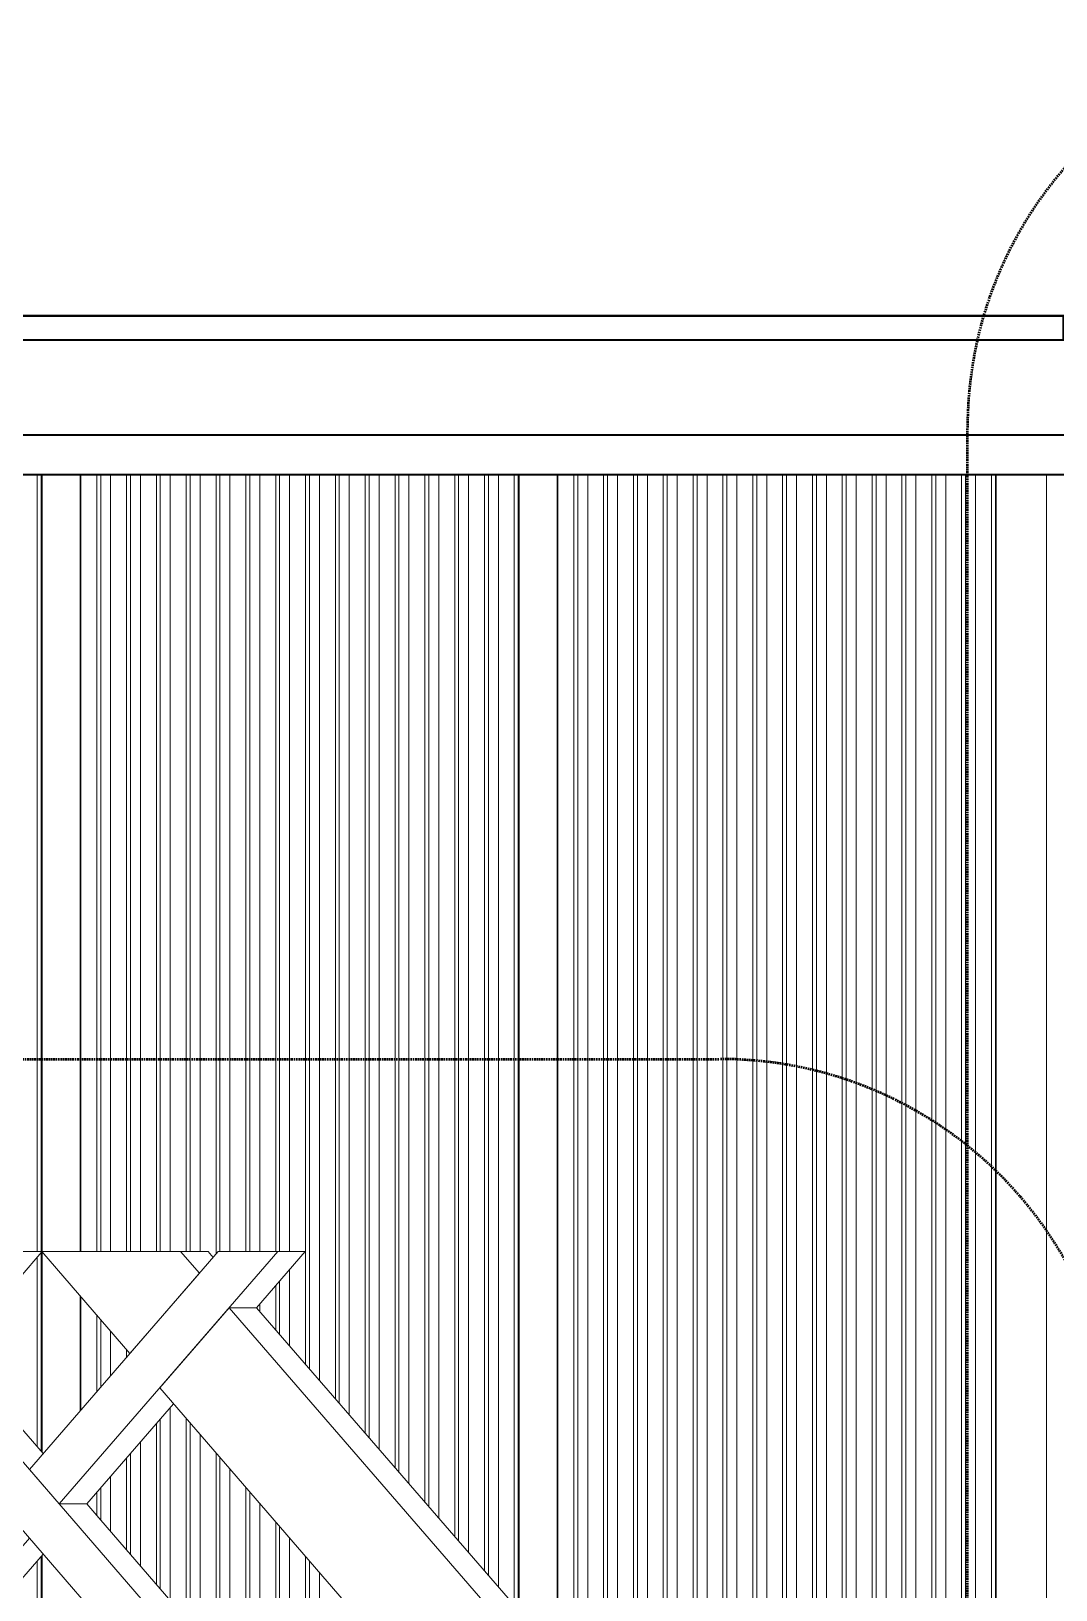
# Model space of a CAD drawing. Header units: millimetres. Extents: x 652554 to 1678317, y -308114 to 170803.
# Drawn here: x 748018 to 749309, y -88586 to -86622 of the extents above; entities that cross this region are included whole.
import ezdxf

# ---------------------------------------------------------------- set-up
doc = ezdxf.new("R2010")
doc.units = ezdxf.units.MM
doc.linetypes.add('DPA_Hidden 50', pattern=[3, 2, -1])
for name, color, linetype, lineweight in [('A-DETL-GENF', 7, 'Continuous', 35), ('A-GENM', 7, 'Continuous', 9), ('A-GLAZ-CURT', 7, 'Continuous', 9), ('A-GLAZ-CWMG', 7, 'Continuous', 35), ('S-BEAM', 7, 'Continuous', 35), ('S-COLS-E', 7, 'Continuous', 35)]:
    doc.layers.add(name, color=color, linetype=linetype, lineweight=lineweight)

# ---------------------------------------------------------------- blocks, each defined once
blk = doc.blocks.new('PPL-C-AECM-1-PP19-SE-M3-0001_rvt-1-2241-01 ENTRANCE 2 ENLARGED ELEVATION 1')
at = {"layer": 'S-BEAM', "color": 7}
for p, q in [((-632396.4, 113950), (-631393.8, 113950)), ((-629972.3, 113950), (-632290.6, 113950)), ((-632290.6, 113950), (-629972.3, 113950)), ((-631177.3, 113950), (-632179.9, 113950)), ((-631268.8, 113950), (-630266.2, 113950)), ((-630049.7, 113950), (-631052.3, 113950))]:
    blk.add_line(p, q, dxfattribs=at)
at = {"layer": 'S-COLS-E', "color": 7}
for p, q in [((-631268.8, 113950), (-631393.8, 113950)), ((-631177.3, 113950), (-631052.3, 113950)), ((-630141.2, 113950), (-630266.2, 113950))]:
    blk.add_line(p, q, dxfattribs=at)
blk = doc.blocks.new('DPA_CP_Entrance Louver Grill Vertical Z - Louver Grill Vertical Z-V47-2241-01 ENTRANCE 2 ENLARGED ELEVATION 1')
at = {"layer": 'A-GLAZ-CURT', "color": 7}
for p, q in [((-631997.5, 113750), (-631396.2, 113750)), ((-631421.2, 113750), (-631486.1, 113750)), ((-631486.1, 113750), (-631485.1, 113750)), ((-631486.1, 113750), (-631486.1, 112771)), ((-631485.1, 113750), (-631421.9, 113750)), ((-631485.1, 113750), (-631485.1, 112771)), ((-631421.9, 113750), (-631397.9, 113750)), ((-631396.2, 113750), (-631421.2, 113750)), ((-631397.9, 113750), (-631396.2, 113750)), ((-631331.2, 113750), (-631396.2, 113750)), ((-631486.1, 112769.5), (-631486.1, 112519.3)), ((-631485.1, 112770.6), (-631485.1, 112518.1)), ((-631486.1, 112386.8), (-631486.1, 112155.2)), ((-631485.1, 112388), (-631485.1, 112154))]:
    blk.add_line(p, q, dxfattribs=at)
blk = doc.blocks.new('DPA_CP_Entrance Louver Grill Vertical Z - Louver Grill Vertical Z-V48-2241-01 ENTRANCE 2 ENLARGED ELEVATION 1')
at = {"layer": 'A-GLAZ-CURT', "color": 7}
for p, q in [((-631373.9, 113750), (-631437.1, 113750)), ((-631437.1, 113750), (-631436.1, 113750)), ((-631437.1, 112771), (-631437.1, 113750)), ((-631436.1, 113750), (-631371.2, 113750)), ((-631436.1, 112771), (-631436.1, 113750)), ((-631396.2, 113750), (-631397.9, 113750)), ((-631397.9, 113750), (-631373.9, 113750)), ((-631371.2, 113750), (-631396.2, 113750)), ((-631396.2, 113750), (-631331.2, 113750)), ((-631396.2, 113750), (-630794.9, 113750)), ((-630819.9, 113750), (-630884.9, 113750)), ((-630884.9, 113750), (-630883.9, 113750)), ((-630884.9, 113750), (-630884.9, 112319.5)), ((-630883.9, 113750), (-630820.6, 113750)), ((-630883.9, 113750), (-630883.9, 112318.4)), ((-630820.6, 113750), (-630796.6, 113750)), ((-630794.9, 113750), (-630819.9, 113750)), ((-630796.6, 113750), (-630794.9, 113750)), ((-630730, 113750), (-630794.9, 113750)), ((-631437.1, 112570), (-631437.1, 112715.2)), ((-631436.1, 112571.2), (-631436.1, 112714))]:
    blk.add_line(p, q, dxfattribs=at)
blk = doc.blocks.new('DPA_CP_Entrance Louver Grill Vertical Z - Louver Grill Vertical Z-V49-2241-01 ENTRANCE 2 ENLARGED ELEVATION 1')
at = {"layer": 'A-GLAZ-CURT', "color": 7}
for p, q in [((-630772.6, 113750), (-630835.9, 113750)), ((-630835.9, 113750), (-630834.9, 113750)), ((-630835.9, 108575), (-630835.9, 113750)), ((-630834.9, 113750), (-630769.9, 113750)), ((-630834.9, 108575), (-630834.9, 113750)), ((-630794.9, 113750), (-630796.6, 113750)), ((-630796.6, 113750), (-630772.6, 113750)), ((-630769.9, 113750), (-630794.9, 113750)), ((-630794.9, 113750), (-630730, 113750)), ((-630794.9, 113750), (-630193.6, 113750)), ((-630218.6, 113750), (-630283.6, 113750)), ((-630283.6, 113750), (-630282.6, 113750)), ((-630283.6, 113750), (-630283.6, 108575)), ((-630282.6, 113750), (-630219.3, 113750)), ((-630282.6, 113750), (-630282.6, 108575)), ((-630219.3, 113750), (-630195.3, 113750)), ((-630219.3, 113750), (-630219.3, 108575)), ((-630193.6, 113750), (-630218.6, 113750))]:
    blk.add_line(p, q, dxfattribs=at)
blk = doc.blocks.new('GM_Louver Grill Vertical Z - Z Profile-V62-2241-01 ENTRANCE 2 ENLARGED ELEVATION 1')
at = {"layer": 'A-GENM', "color": 7}
for p, q in [((-631483.7, 113750), (-631523.8, 113750)), ((-631523.7, 113750), (-631483.7, 113750)), ((-631468.8, 113750), (-631483.7, 113750)), ((-631483.7, 113750), (-631470.5, 113750)), ((-631470.5, 113750), (-631468.8, 113750))]:
    blk.add_line(p, q, dxfattribs=at)
blk = doc.blocks.new('GM_Louver Grill Vertical Z - Z Profile-V75-2241-01 ENTRANCE 2 ENLARGED ELEVATION 1')
at = {"layer": 'A-GENM', "color": 7}
for p, q in [((-631489.4, 113750), (-631491.1, 113750)), ((-631491.1, 113750), (-631486.1, 113750)), ((-631491.1, 112771), (-631491.1, 113750)), ((-631486.2, 113750), (-631489.4, 113750)), ((-631446.1, 113750), (-631486.2, 113750)), ((-631486.1, 113750), (-631446.1, 113750)), ((-631486.1, 112771), (-631486.1, 113750)), ((-631431.2, 113750), (-631446.1, 113750)), ((-631446.1, 113750), (-631432.9, 113750)), ((-631432.9, 113750), (-631431.2, 113750)), ((-631491.1, 112525.1), (-631491.1, 112763.7)), ((-631486.1, 112519.3), (-631486.1, 112769.5)), ((-631486.1, 112155.2), (-631486.1, 112386.8)), ((-631491.1, 112161), (-631491.1, 112381.1))]:
    blk.add_line(p, q, dxfattribs=at)
blk = doc.blocks.new('GM_Louver Grill Vertical Z - Z Profile-V77-2241-01 ENTRANCE 2 ENLARGED ELEVATION 1')
at = {"layer": 'A-GENM', "color": 7}
for p, q in [((-630947.4, 112391.8), (-630947.4, 113750)), ((-630925.7, 113750), (-630927.4, 113750)), ((-630927.4, 113750), (-630922.4, 113750)), ((-630927.4, 112368.7), (-630927.4, 113750)), ((-630922.5, 113750), (-630925.7, 113750)), ((-630882.4, 113750), (-630922.5, 113750)), ((-630922.4, 113750), (-630882.4, 113750)), ((-630922.4, 112362.9), (-630922.4, 113750)), ((-630867.5, 113750), (-630882.4, 113750)), ((-630882.4, 113750), (-630869.2, 113750)), ((-630869.2, 113750), (-630867.5, 113750))]:
    blk.add_line(p, q, dxfattribs=at)
blk = doc.blocks.new('GM_Louver Grill Vertical Z - Z Profile-V78-2241-01 ENTRANCE 2 ENLARGED ELEVATION 1')
at = {"layer": 'A-GENM', "color": 7}
for p, q in [((-630985, 112435.2), (-630985, 113750)), ((-630963.3, 113750), (-630965, 113750)), ((-630965, 113750), (-630960, 113750)), ((-630965, 112412.1), (-630965, 113750)), ((-630960.1, 113750), (-630963.3, 113750)), ((-630920, 113750), (-630960.1, 113750)), ((-630960, 113750), (-630920, 113750)), ((-630960, 112406.3), (-630960, 113750)), ((-630905.1, 113750), (-630920, 113750)), ((-630920, 113750), (-630906.8, 113750)), ((-630906.8, 113750), (-630905.1, 113750))]:
    blk.add_line(p, q, dxfattribs=at)
blk = doc.blocks.new('GM_Louver Grill Vertical Z - Z Profile-V79-2241-01 ENTRANCE 2 ENLARGED ELEVATION 1')
at = {"layer": 'A-GENM', "color": 7}
for p, q in [((-631022.6, 112478.6), (-631022.6, 113750)), ((-631000.9, 113750), (-631002.6, 113750)), ((-631002.6, 113750), (-630997.6, 113750)), ((-631002.6, 112455.5), (-631002.6, 113750)), ((-630997.7, 113750), (-631000.9, 113750)), ((-630957.6, 113750), (-630997.7, 113750)), ((-630997.6, 113750), (-630957.5, 113750)), ((-630997.6, 112449.8), (-630997.6, 113750)), ((-630942.7, 113750), (-630957.6, 113750)), ((-630957.5, 113750), (-630944.4, 113750)), ((-630944.4, 113750), (-630942.7, 113750))]:
    blk.add_line(p, q, dxfattribs=at)
blk = doc.blocks.new('GM_Louver Grill Vertical Z - Z Profile-V80-2241-01 ENTRANCE 2 ENLARGED ELEVATION 1')
at = {"layer": 'A-GENM', "color": 7}
for p, q in [((-631060.2, 112522), (-631060.2, 113750)), ((-631038.5, 113750), (-631040.2, 113750)), ((-631040.2, 113750), (-631035.2, 113750)), ((-631040.2, 112498.9), (-631040.2, 113750)), ((-631035.3, 113750), (-631038.5, 113750)), ((-630995.2, 113750), (-631035.3, 113750)), ((-631035.2, 113750), (-630995.1, 113750)), ((-631035.2, 112493.2), (-631035.2, 113750)), ((-630980.3, 113750), (-630995.2, 113750)), ((-630995.1, 113750), (-630982, 113750)), ((-630982, 113750), (-630980.3, 113750))]:
    blk.add_line(p, q, dxfattribs=at)
blk = doc.blocks.new('GM_Louver Grill Vertical Z - Z Profile-V81-2241-01 ENTRANCE 2 ENLARGED ELEVATION 1')
at = {"layer": 'A-GENM', "color": 7}
for p, q in [((-631097.8, 112565.4), (-631097.8, 113750)), ((-631076.1, 113750), (-631077.8, 113750)), ((-631077.8, 113750), (-631072.8, 113750)), ((-631077.8, 112542.3), (-631077.8, 113750)), ((-631072.9, 113750), (-631076.1, 113750)), ((-631032.8, 113750), (-631072.9, 113750)), ((-631072.8, 113750), (-631032.7, 113750)), ((-631072.8, 112536.6), (-631072.8, 113750)), ((-631017.9, 113750), (-631032.8, 113750)), ((-631032.7, 113750), (-631019.6, 113750)), ((-631019.6, 113750), (-631017.9, 113750))]:
    blk.add_line(p, q, dxfattribs=at)
blk = doc.blocks.new('GM_Louver Grill Vertical Z - Z Profile-V82-2241-01 ENTRANCE 2 ENLARGED ELEVATION 1')
at = {"layer": 'A-GENM', "color": 7}
for p, q in [((-631135.4, 112608.8), (-631135.4, 113750)), ((-631113.7, 113750), (-631115.4, 113750)), ((-631115.4, 113750), (-631110.4, 113750)), ((-631115.4, 112585.8), (-631115.4, 113750)), ((-631110.5, 113750), (-631113.7, 113750)), ((-631070.4, 113750), (-631110.5, 113750)), ((-631110.4, 113750), (-631070.3, 113750)), ((-631110.4, 112580), (-631110.4, 113750)), ((-631055.5, 113750), (-631070.4, 113750)), ((-631070.3, 113750), (-631057.2, 113750)), ((-631057.2, 113750), (-631055.5, 113750)), ((-631135.4, 112175.2), (-631135.4, 112366.8))]:
    blk.add_line(p, q, dxfattribs=at)
blk = doc.blocks.new('GM_Louver Grill Vertical Z - Z Profile-V83-2241-01 ENTRANCE 2 ENLARGED ELEVATION 1')
at = {"layer": 'A-GENM', "color": 7}
for p, q in [((-631173, 112771), (-631173, 113750)), ((-631151.3, 113750), (-631153, 113750)), ((-631153, 113750), (-631148, 113750)), ((-631153, 112629.2), (-631153, 113750)), ((-631148.1, 113750), (-631151.3, 113750)), ((-631108, 113750), (-631148.1, 113750)), ((-631148, 113750), (-631107.9, 113750)), ((-631148, 112623.4), (-631148, 113750)), ((-631093.1, 113750), (-631108, 113750)), ((-631107.9, 113750), (-631094.8, 113750)), ((-631094.8, 113750), (-631093.1, 113750)), ((-631173, 112652.3), (-631173, 112748.4)), ((-631173, 112131.8), (-631173, 112410.2)), ((-631153, 112154.9), (-631153, 112387.1)), ((-631148, 112160.7), (-631148, 112381.3))]:
    blk.add_line(p, q, dxfattribs=at)
blk = doc.blocks.new('GM_Louver Grill Vertical Z - Z Profile-V84-2241-01 ENTRANCE 2 ENLARGED ELEVATION 1')
at = {"layer": 'A-GENM', "color": 7}
for p, q in [((-631210.6, 112771), (-631210.6, 113750)), ((-631188.9, 113750), (-631190.6, 113750)), ((-631190.6, 113750), (-631185.6, 113750)), ((-631190.6, 112771), (-631190.6, 113750)), ((-631185.7, 113750), (-631188.9, 113750)), ((-631145.6, 113750), (-631185.7, 113750)), ((-631185.6, 113750), (-631145.5, 113750)), ((-631185.6, 112771), (-631185.6, 113750)), ((-631130.6, 113750), (-631145.6, 113750)), ((-631145.5, 113750), (-631132.4, 113750)), ((-631132.4, 113750), (-631130.6, 113750)), ((-631190.6, 112672.6), (-631190.6, 112728.1)), ((-631185.6, 112666.8), (-631185.6, 112733.9)), ((-631210.6, 112695.7), (-631210.6, 112705)), ((-631210.6, 112088.4), (-631210.6, 112453.6)), ((-631190.6, 112111.5), (-631190.6, 112430.5)), ((-631185.6, 112117.3), (-631185.6, 112424.7))]:
    blk.add_line(p, q, dxfattribs=at)
blk = doc.blocks.new('GM_Louver Grill Vertical Z - Z Profile-V85-2241-01 ENTRANCE 2 ENLARGED ELEVATION 1')
at = {"layer": 'A-GENM', "color": 7}
for p, q in [((-631248.2, 112771), (-631248.2, 113750)), ((-631226.5, 113750), (-631228.2, 113750)), ((-631228.2, 113750), (-631223.2, 113750)), ((-631228.2, 112771), (-631228.2, 113750)), ((-631223.3, 113750), (-631226.5, 113750)), ((-631183.2, 113750), (-631223.3, 113750)), ((-631223.2, 113750), (-631183.1, 113750)), ((-631223.2, 112771), (-631223.2, 113750)), ((-631168.2, 113750), (-631183.2, 113750)), ((-631183.1, 113750), (-631170, 113750)), ((-631170, 113750), (-631168.2, 113750)), ((-631248.2, 112045), (-631248.2, 112497)), ((-631228.2, 112068.1), (-631228.2, 112473.9)), ((-631223.2, 112073.9), (-631223.2, 112468.1))]:
    blk.add_line(p, q, dxfattribs=at)
blk = doc.blocks.new('GM_Louver Grill Vertical Z - Z Profile-V86-2241-01 ENTRANCE 2 ENLARGED ELEVATION 1')
at = {"layer": 'A-GENM', "color": 7}
for p, q in [((-631285.8, 112771), (-631285.8, 113750)), ((-631264, 113750), (-631265.8, 113750)), ((-631265.8, 113750), (-631260.8, 113750)), ((-631265.8, 112767.9), (-631265.8, 113750)), ((-631260.9, 113750), (-631264, 113750)), ((-631220.8, 113750), (-631260.9, 113750)), ((-631260.8, 113750), (-631220.7, 113750)), ((-631260.8, 112771), (-631260.8, 113750)), ((-631205.8, 113750), (-631220.8, 113750)), ((-631220.7, 113750), (-631207.6, 113750)), ((-631207.6, 113750), (-631205.8, 113750)), ((-631285.8, 112287.9), (-631285.8, 112540.4)), ((-631265.8, 112024.7), (-631265.8, 112517.3)), ((-631260.8, 112030.5), (-631260.8, 112511.5))]:
    blk.add_line(p, q, dxfattribs=at)
blk = doc.blocks.new('GM_Louver Grill Vertical Z - Z Profile-V87-2241-01 ENTRANCE 2 ENLARGED ELEVATION 1')
at = {"layer": 'A-GENM', "color": 7}
for p, q in [((-631323.4, 112771), (-631323.4, 113750)), ((-631301.6, 113750), (-631303.4, 113750)), ((-631303.4, 113750), (-631298.4, 113750)), ((-631303.4, 112771), (-631303.4, 113750)), ((-631298.5, 113750), (-631301.6, 113750)), ((-631258.4, 113750), (-631298.5, 113750)), ((-631298.4, 113750), (-631258.3, 113750)), ((-631298.4, 112771), (-631298.4, 113750)), ((-631243.4, 113750), (-631258.4, 113750)), ((-631258.3, 113750), (-631245.2, 113750)), ((-631245.2, 113750), (-631243.4, 113750)), ((-631323.4, 112331.3), (-631323.4, 112574.8)), ((-631303.4, 112308.2), (-631303.4, 112560.7)), ((-631298.4, 112302.5), (-631298.4, 112554.9))]:
    blk.add_line(p, q, dxfattribs=at)
blk = doc.blocks.new('GM_Louver Grill Vertical Z - Z Profile-V88-2241-01 ENTRANCE 2 ENLARGED ELEVATION 1')
at = {"layer": 'A-GENM', "color": 7}
for p, q in [((-631361, 112771), (-631361, 113750)), ((-631339.2, 113750), (-631341, 113750)), ((-631341, 113750), (-631336, 113750)), ((-631341, 112771), (-631341, 113750)), ((-631336, 113750), (-631339.2, 113750)), ((-631296, 113750), (-631336, 113750)), ((-631336, 113750), (-631295.9, 113750)), ((-631336, 112771), (-631336, 113750)), ((-631281, 113750), (-631296, 113750)), ((-631295.9, 113750), (-631282.7, 113750)), ((-631282.7, 113750), (-631281, 113750)), ((-631336, 112345.9), (-631336, 112560.3)), ((-631341, 112351.6), (-631341, 112554.5)), ((-631361, 112374.7), (-631361, 112531.4))]:
    blk.add_line(p, q, dxfattribs=at)
blk = doc.blocks.new('GM_Louver Grill Vertical Z - Z Profile-V89-2241-01 ENTRANCE 2 ENLARGED ELEVATION 1')
at = {"layer": 'A-GENM', "color": 7}
for p, q in [((-631398.6, 112771), (-631398.6, 113750)), ((-631376.8, 113750), (-631378.6, 113750)), ((-631378.6, 113750), (-631373.6, 113750)), ((-631378.6, 112771), (-631378.6, 113750)), ((-631373.6, 113750), (-631376.8, 113750)), ((-631333.6, 113750), (-631373.6, 113750)), ((-631373.6, 113750), (-631333.5, 113750)), ((-631373.6, 112771), (-631373.6, 113750)), ((-631318.6, 113750), (-631333.6, 113750)), ((-631333.5, 113750), (-631320.3, 113750)), ((-631320.3, 113750), (-631318.6, 113750)), ((-631398.6, 112614.6), (-631398.6, 112670.6)), ((-631378.6, 112637.7), (-631378.6, 112647.5)), ((-631378.6, 112395), (-631378.6, 112511.1)), ((-631373.6, 112389.3), (-631373.6, 112516.8)), ((-631398.6, 112418.1), (-631398.6, 112488))]:
    blk.add_line(p, q, dxfattribs=at)
blk = doc.blocks.new('GM_Louver Grill Vertical Z - Z Profile-V90-2241-01 ENTRANCE 2 ENLARGED ELEVATION 1')
at = {"layer": 'A-GENM', "color": 7}
for p, q in [((-630909.9, 112348.4), (-630909.9, 113750)), ((-630888.1, 113750), (-630889.9, 113750)), ((-630889.9, 113750), (-630884.9, 113750)), ((-630889.9, 112325.3), (-630889.9, 113750)), ((-630884.9, 113750), (-630888.1, 113750)), ((-630844.9, 113750), (-630884.9, 113750)), ((-630884.9, 113750), (-630844.8, 113750)), ((-630884.9, 112319.5), (-630884.9, 113750)), ((-630829.9, 113750), (-630844.9, 113750)), ((-630844.8, 113750), (-630831.6, 113750)), ((-630831.6, 113750), (-630829.9, 113750))]:
    blk.add_line(p, q, dxfattribs=at)
blk = doc.blocks.new('GM_Louver Grill Vertical Z - Z Profile-V91-2241-01 ENTRANCE 2 ENLARGED ELEVATION 1')
at = {"layer": 'A-GENM', "color": 7}
for p, q in [((-631436.1, 112771), (-631436.1, 113750)), ((-631414.4, 113750), (-631416.1, 113750)), ((-631416.1, 113750), (-631411.1, 113750)), ((-631416.1, 112771), (-631416.1, 113750)), ((-631411.2, 113750), (-631414.4, 113750)), ((-631371.1, 113750), (-631411.2, 113750)), ((-631411.1, 113750), (-631371.1, 113750)), ((-631411.1, 112771), (-631411.1, 113750)), ((-631356.2, 113750), (-631371.1, 113750)), ((-631371.1, 113750), (-631357.9, 113750)), ((-631357.9, 113750), (-631356.2, 113750)), ((-631436.1, 112571.2), (-631436.1, 112714)), ((-631416.1, 112594.3), (-631416.1, 112690.9)), ((-631411.1, 112600), (-631411.1, 112685.2)), ((-631416.1, 112438.4), (-631416.1, 112467.7)), ((-631411.1, 112432.5), (-631411.1, 112473.4))]:
    blk.add_line(p, q, dxfattribs=at)
blk = doc.blocks.new('GM_Louver Grill Vertical Z - Z Profile-V92-2241-01 ENTRANCE 2 ENLARGED ELEVATION 1')
at = {"layer": 'A-GENM', "color": 7}
for p, q in [((-630383.8, 108575), (-630383.8, 113750)), ((-630362, 113750), (-630363.8, 113750)), ((-630363.8, 113750), (-630358.8, 113750)), ((-630363.8, 108575), (-630363.8, 113750)), ((-630358.8, 113750), (-630362, 113750)), ((-630318.7, 113750), (-630358.8, 113750)), ((-630358.8, 113750), (-630318.7, 113750)), ((-630358.8, 108575), (-630358.8, 113750)), ((-630303.8, 113750), (-630318.7, 113750)), ((-630318.7, 113750), (-630305.5, 113750)), ((-630305.5, 113750), (-630303.8, 113750))]:
    blk.add_line(p, q, dxfattribs=at)
blk = doc.blocks.new('GM_Louver Grill Vertical Z - Z Profile-V93-2241-01 ENTRANCE 2 ENLARGED ELEVATION 1')
at = {"layer": 'A-GENM', "color": 7}
for p, q in [((-630421.3, 108575), (-630421.3, 113750)), ((-630399.6, 113750), (-630401.3, 113750)), ((-630401.3, 113750), (-630396.3, 113750)), ((-630401.3, 108575), (-630401.3, 113750)), ((-630396.4, 113750), (-630399.6, 113750)), ((-630356.3, 113750), (-630396.4, 113750)), ((-630396.3, 113750), (-630356.3, 113750)), ((-630396.3, 108575), (-630396.3, 113750)), ((-630341.4, 113750), (-630356.3, 113750)), ((-630356.3, 113750), (-630343.1, 113750)), ((-630343.1, 113750), (-630341.4, 113750))]:
    blk.add_line(p, q, dxfattribs=at)
blk = doc.blocks.new('Rectangular Mullion - Entrance Louver Top-12064531-2241-01 ENTRANCE 2 ENLARGED ELEVATION 1')
at = {"layer": 'A-GLAZ-CWMG', "color": 7}
for p, q in [((-631058.3, 113950), (-629626.1, 113950)), ((-629626.1, 113950), (-631058.3, 113950))]:
    blk.add_line(p, q, dxfattribs=at)
blk = doc.blocks.new('Rectangular Mullion - Entrance Louver Top-15304690-2241-01 ENTRANCE 2 ENLARGED ELEVATION 1')
at = {"layer": 'A-GLAZ-CWMG', "color": 7}
for p, q in [((-632490.5, 113950), (-631058.3, 113950)), ((-631058.3, 113950), (-632490.5, 113950))]:
    blk.add_line(p, q, dxfattribs=at)
blk = doc.blocks.new('Rectangular Mullion - Entrance Louver Top-12049626-2241-01 ENTRANCE 2 ENLARGED ELEVATION 1')
at = {"layer": 'A-GLAZ-CWMG', "color": 7}
for p, q in [((-630855.5, 113950), (-631456.8, 113950)), ((-631223, 113950), (-630621.7, 113950)), ((-631456.8, 113920), (-630855.5, 113920)), ((-631370.2, 113920), (-630768.9, 113920)), ((-631370.2, 113800), (-630768.9, 113800)), ((-631352.9, 113800), (-630751.6, 113800)), ((-631352.9, 113750), (-630751.6, 113750))]:
    blk.add_line(p, q, dxfattribs=at)
blk = doc.blocks.new('Rectangular Mullion - Entrance Louver Top-12057896-2241-01 ENTRANCE 2 ENLARGED ELEVATION 1')
at = {"layer": 'A-GLAZ-CWMG', "color": 7}
for p, q in [((-630197.9, 113950), (-630855.5, 113950)), ((-630621.7, 113950), (-630042.1, 113950)), ((-630197.9, 113920), (-630197.9, 113950)), ((-630855.5, 113920), (-630197.9, 113920)), ((-630768.9, 113920), (-630140.2, 113920)), ((-630140.2, 113800), (-630140.2, 113920)), ((-630768.9, 113800), (-630140.2, 113800)), ((-630751.6, 113800), (-630128.7, 113800)), ((-630128.7, 113750), (-630128.7, 113800)), ((-630751.6, 113750), (-630128.7, 113750))]:
    blk.add_line(p, q, dxfattribs=at)
blk = doc.blocks.new('MRTA LOGO_1500H - MRTA LOGO_1500H-12933488-2241-01 ENTRANCE 2 ENLARGED ELEVATION 1')
at = {"layer": 'A-GENM', "color": 7}
for p, q in [((-631694.5, 112771), (-632127.5, 112271)), ((-631952.5, 112271), (-631519.5, 112771)), ((-631813.8, 112771), (-631754.1, 112702.1)), ((-631738.8, 112771), (-631813.8, 112771)), ((-631813.8, 112771), (-631779.2, 112771)), ((-631779.2, 112771), (-631704.2, 112771)), ((-631716.6, 112745.4), (-631738.8, 112771)), ((-631704.2, 112771), (-631738.8, 112771)), ((-631704.2, 112771), (-631699.3, 112765.4)), ((-631519.5, 112771), (-631694.5, 112771)), ((-631659.8, 112771), (-631694.5, 112771)), ((-631659.8, 112771), (-631485.1, 112771)), ((-631485.2, 112770.6), (-631594.5, 112644.4)), ((-631484.8, 112771), (-631519.5, 112771)), ((-631263.1, 112771), (-631500.9, 112496.4)), ((-631485.5, 112771), (-631374.3, 112642.6)), ((-631310.5, 112771), (-631485.5, 112771)), ((-631485.5, 112771), (-631450.8, 112771)), ((-631463.4, 112453.1), (-631188.1, 112771)), ((-631450.8, 112771), (-631373.6, 112771)), ((-631373, 112771), (-631275.8, 112771)), ((-631286.8, 112743.6), (-631310.5, 112771)), ((-631275.8, 112771), (-631310.5, 112771)), ((-631275.8, 112771), (-631269.5, 112763.6)), ((-631188.1, 112771), (-631263.1, 112771)), ((-631228.4, 112771), (-631263.1, 112771)), ((-631228.4, 112771), (-631153.4, 112771)), ((-631153.4, 112771), (-631214.6, 112700.3)), ((-631188.1, 112771), (-631153.4, 112771)), ((-631754.1, 112702.1), (-631716.6, 112745.4)), ((-631374.3, 112642.6), (-631286.8, 112743.6)), ((-631249.3, 112700.3), (-631336.8, 112599.3)), ((-630877.5, 112271), (-631249.3, 112700.3)), ((-631214.6, 112700.3), (-631249.3, 112700.3)), ((-631214.6, 112700.3), (-630842.8, 112271)), ((-631629.1, 112644.4), (-631666.6, 112601.1)), ((-631305.8, 112271), (-631629.1, 112644.4)), ((-631594.5, 112644.4), (-631629.1, 112644.4)), ((-631594.5, 112644.4), (-631483.6, 112516.4)), ((-631666.6, 112601.1), (-631380.8, 112271)), ((-631336.8, 112599.3), (-631052.5, 112271)), ((-631649.3, 112581.1), (-631917.8, 112271)), ((-631319.5, 112579.3), (-631428.8, 112453.1)), ((-631500.9, 112496.4), (-631463.4, 112453.1)), ((-631538.4, 112453.1), (-631696.1, 112271)), ((-631500.9, 112409.8), (-631538.4, 112453.1)), ((-631428.8, 112453.1), (-631463.4, 112453.1)), ((-631428.8, 112453.1), (-631411.1, 112432.7)), ((-631411, 112432.5), (-631271.1, 112271)), ((-631621.1, 112271), (-631500.9, 112409.8)), ((-631483.6, 112389.8), (-631586.5, 112271)), ((-632127.5, 112271), (-631694.5, 111771)), ((-631519.5, 111771), (-631952.5, 112271)), ((-631917.8, 112271), (-631952.5, 112271)), ((-631917.8, 112271), (-631649.3, 111960.9)), ((-631696.1, 112271), (-631538.4, 112089)), ((-631380.8, 112271), (-631666.6, 111940.9)), ((-631629.1, 111897.6), (-631305.8, 112271)), ((-631500.9, 112132.3), (-631621.1, 112271)), ((-631586.5, 112271), (-631621.1, 112271)), ((-631586.5, 112271), (-631483.6, 112152.3)), ((-631271.1, 112271), (-631428.8, 112089)), ((-631052.5, 112271), (-631336.8, 111942.7)), ((-631271.1, 112271), (-631305.8, 112271)), ((-631249.3, 111841.7), (-630877.5, 112271)), ((-630842.8, 112271), (-631214.6, 111841.7)), ((-630877.5, 112271), (-630842.8, 112271)), ((-631538.4, 112089), (-631500.9, 112132.3)), ((-631463.4, 112089), (-631500.9, 112045.7)), ((-631188.1, 111771), (-631463.4, 112089)), ((-631428.8, 112089), (-631463.4, 112089)), ((-631428.8, 112089), (-631319.5, 111962.7)), ((-631500.9, 112045.7), (-631263.1, 111771)), ((-631483.6, 112025.7), (-631594.5, 111897.6)), ((-631666.6, 111940.9), (-631629.1, 111897.6)), ((-631336.8, 111942.7), (-631249.3, 111841.7)), ((-631594.5, 111897.6), (-631629.1, 111897.6)), ((-631594.5, 111897.6), (-631485.2, 111771.4)), ((-631374.3, 111899.4), (-631485.5, 111771)), ((-631286.8, 111798.4), (-631374.3, 111899.4)), ((-631754.1, 111839.9), (-631813.8, 111771)), ((-631716.6, 111796.6), (-631754.1, 111839.9)), ((-631214.6, 111841.7), (-631249.3, 111841.7)), ((-631214.6, 111841.7), (-631153.4, 111771)), ((-631738.8, 111771), (-631716.6, 111796.6)), ((-631310.5, 111771), (-631286.8, 111798.4)), ((-631699.3, 111776.6), (-631704.2, 111771)), ((-631269.5, 111778.4), (-631275.8, 111771)), ((-631813.8, 111771), (-631738.8, 111771)), ((-631779.2, 111771), (-631813.8, 111771)), ((-631704.2, 111771), (-631779.2, 111771)), ((-631738.8, 111771), (-631704.2, 111771)), ((-631694.5, 111771), (-631519.5, 111771)), ((-631659.8, 111771), (-631694.5, 111771)), ((-631485.1, 111771), (-631659.8, 111771)), ((-631484.8, 111771), (-631519.5, 111771)), ((-631485.5, 111771), (-631310.5, 111771)), ((-631450.8, 111771), (-631485.5, 111771)), ((-631373.6, 111771), (-631450.8, 111771)), ((-631275.8, 111771), (-631373, 111771)), ((-631275.8, 111771), (-631310.5, 111771)), ((-631263.1, 111771), (-631188.1, 111771)), ((-631228.4, 111771), (-631263.1, 111771)), ((-631153.4, 111771), (-631228.4, 111771)), ((-631188.1, 111771), (-631153.4, 111771)), ((-631627.5, 111271), (-631492.2, 111687.7)), ((-631492.2, 111687.7), (-631531.4, 111687.7)), ((-631496.8, 111687.7), (-631457.5, 111687.7)), ((-631457.5, 111687.7), (-631492.2, 111687.7)), ((-631457.5, 111687.7), (-631490.7, 111585.7)), ((-631562.9, 111653.5), (-631638, 111422.2)), ((-631769.2, 111604.3), (-631957.5, 111604.3)), ((-631922.9, 111604.3), (-631734.6, 111604.3)), ((-631797.7, 111516.8), (-631769.2, 111604.3)), ((-631734.6, 111604.3), (-631769.2, 111604.3)), ((-631734.6, 111604.3), (-631740.7, 111585.7)), ((-631661.9, 111604.3), (-631716.1, 111604.3)), ((-631715.2, 111440.3), (-631661.9, 111604.3)), ((-631681.5, 111604.3), (-631627.3, 111604.3)), ((-631627.3, 111604.3), (-631663.6, 111492.6)), ((-631661.9, 111604.3), (-631627.3, 111604.3)), ((-631476.4, 111405.7), (-631411.9, 111604.3)), ((-631411.9, 111604.3), (-631466.1, 111604.3)), ((-631377.3, 111604.3), (-631441.8, 111405.7)), ((-631431.5, 111604.3), (-631377.3, 111604.3)), ((-631377.3, 111604.3), (-631411.9, 111604.3)), ((-631377.5, 111271.1), (-631269.3, 111604.3)), ((-631234.6, 111604.3), (-631342.8, 111271.1)), ((-631269.3, 111604.3), (-631308.5, 111604.3)), ((-631273.9, 111604.3), (-631234.6, 111604.3)), ((-631234.6, 111604.3), (-631269.3, 111604.3)), ((-630953.7, 111604.3), (-631204.2, 111604.3)), ((-631169.6, 111604.3), (-630919.1, 111604.3)), ((-630961.9, 111579.3), (-630953.7, 111604.3)), ((-630953.7, 111604.3), (-630919.1, 111604.3)), ((-630919.1, 111604.3), (-630927.2, 111579.3)), ((-631195.9, 111531.8), (-631180.5, 111579.3)), ((-631180.5, 111579.3), (-630961.9, 111579.3)), ((-631145.9, 111579.3), (-631180.5, 111579.3)), ((-631145.9, 111579.3), (-631161.3, 111531.8)), ((-630927.2, 111579.3), (-631145.9, 111579.3)), ((-630927.2, 111579.3), (-630961.9, 111579.3)), ((-631989, 111570.2), (-632046.2, 111393.9)), ((-631747.5, 111570.2), (-631764.9, 111516.8)), ((-631497.5, 111570.2), (-631514.9, 111516.8)), ((-631340, 111570.2), (-631406.8, 111364.5)), ((-631235.7, 111570.2), (-631253, 111516.8)), ((-630977.3, 111531.8), (-631195.9, 111531.8)), ((-631161.3, 111531.8), (-631195.9, 111531.8)), ((-631161.3, 111531.8), (-630942.6, 111531.8)), ((-630982.2, 111516.8), (-630977.3, 111531.8)), ((-630942.6, 111531.8), (-630977.3, 111531.8)), ((-630942.6, 111531.8), (-630947.5, 111516.8)), ((-631953.2, 111496.9), (-631948.2, 111512.3)), ((-631944, 111516.8), (-631797.7, 111516.8)), ((-631913.5, 111512.3), (-631918.5, 111496.9)), ((-631763, 111516.8), (-631909.3, 111516.8)), ((-631750, 111516.8), (-631829.8, 111271)), ((-631763, 111516.8), (-631797.7, 111516.8)), ((-631764.9, 111516.8), (-631750, 111516.8)), ((-631750, 111516.8), (-631764.9, 111516.8)), ((-631647.2, 111516.8), (-631708, 111426.8)), ((-631647.2, 111427.7), (-631647.2, 111516.8)), ((-631612.5, 111516.8), (-631647.2, 111516.8)), ((-631612.5, 111516.8), (-631612.5, 111500.6)), ((-631513, 111516.8), (-631548.4, 111407.9)), ((-631500, 111516.8), (-631531.9, 111418.6)), ((-631514.9, 111516.8), (-631500, 111516.8)), ((-631500, 111516.8), (-631514.9, 111516.8)), ((-631253, 111516.8), (-630982.2, 111516.8)), ((-631218.3, 111516.8), (-631253, 111516.8)), ((-630947.5, 111516.8), (-631218.3, 111516.8)), ((-630947.5, 111516.8), (-630982.2, 111516.8)), ((-631818.4, 111481.4), (-631949, 111481.4)), ((-631914.3, 111481.4), (-631783.7, 111481.4)), ((-631783.7, 111481.4), (-631818.4, 111481.4)), ((-630993.7, 111481.4), (-631244.1, 111481.4)), ((-631209.5, 111481.4), (-630959, 111481.4)), ((-631001.8, 111456.4), (-630993.7, 111481.4)), ((-630993.7, 111481.4), (-630959, 111481.4)), ((-630959, 111481.4), (-630967.1, 111456.4)), ((-631877.5, 111271), (-631814.2, 111466)), ((-631779.5, 111466), (-631842.8, 111271)), ((-631275.6, 111447.3), (-631292.9, 111393.9)), ((-631235.9, 111408.9), (-631220.4, 111456.4)), ((-631220.4, 111456.4), (-631001.8, 111456.4)), ((-631185.8, 111456.4), (-631220.4, 111456.4)), ((-631185.8, 111456.4), (-631201.2, 111408.9)), ((-630967.1, 111456.4), (-631185.8, 111456.4)), ((-630967.1, 111456.4), (-631001.8, 111456.4)), ((-631515.4, 111418.6), (-631533.2, 111418.6)), ((-631017.2, 111408.9), (-631235.9, 111408.9)), ((-631201.2, 111408.9), (-631235.9, 111408.9)), ((-631201.2, 111408.9), (-630982.6, 111408.9)), ((-631022.1, 111393.9), (-631017.2, 111408.9)), ((-630982.6, 111408.9), (-631017.2, 111408.9)), ((-630982.6, 111408.9), (-630987.4, 111393.9)), ((-632046.2, 111393.9), (-631906.4, 111393.9)), ((-632011.6, 111393.9), (-632046.2, 111393.9)), ((-631906.4, 111393.9), (-632011.6, 111393.9)), ((-631770.2, 111271), (-631695.1, 111382.1)), ((-631554.1, 111395.9), (-631571.7, 111341.7)), ((-631412.2, 111360.2), (-631473.4, 111390.6)), ((-631438.8, 111390.6), (-631403.9, 111373.3)), ((-631292.9, 111393.9), (-631022.1, 111393.9)), ((-631258.2, 111393.9), (-631292.9, 111393.9)), ((-630987.4, 111393.9), (-631258.2, 111393.9)), ((-630987.4, 111393.9), (-631022.1, 111393.9)), ((-631902.2, 111378.5), (-631908.7, 111358.5)), ((-631687.1, 111374.1), (-631687.1, 111271)), ((-631908.7, 111358.5), (-631977.7, 111358.5)), ((-631943.1, 111358.5), (-631908.7, 111358.5)), ((-631687.1, 111342.7), (-631735.5, 111271)), ((-631569.9, 111341.7), (-631592.8, 111271)), ((-631556.8, 111341.7), (-631579.8, 111271)), ((-631571.7, 111341.7), (-631556.8, 111341.7)), ((-631556.8, 111341.7), (-631571.7, 111341.7)), ((-631033.6, 111358.5), (-631284, 111358.5)), ((-631249.4, 111358.5), (-630998.9, 111358.5)), ((-631041.7, 111333.5), (-631033.6, 111358.5)), ((-630998.9, 111358.5), (-631033.6, 111358.5)), ((-630998.9, 111358.5), (-631007, 111333.5)), ((-632009.2, 111324.4), (-632026.5, 111271)), ((-631315.5, 111324.4), (-631332.8, 111271)), ((-631275.8, 111286), (-631260.3, 111333.5)), ((-631260.3, 111333.5), (-631041.7, 111333.5)), ((-631225.7, 111333.5), (-631260.3, 111333.5)), ((-631225.7, 111333.5), (-631241.1, 111286)), ((-631007, 111333.5), (-631225.7, 111333.5)), ((-631007, 111333.5), (-631041.7, 111333.5)), ((-631505.6, 111303.5), (-631440.3, 111271.1)), ((-631520.2, 111271), (-631511, 111299.2)), ((-631479.2, 111290.4), (-631485.5, 111271)), ((-631057.1, 111286), (-631275.8, 111286)), ((-631241.1, 111286), (-631275.8, 111286)), ((-631241.1, 111286), (-631022.5, 111286)), ((-631062, 111271), (-631057.1, 111286)), ((-631057.1, 111286), (-631022.5, 111286)), ((-631022.5, 111286), (-631027.3, 111271)), ((-632026.5, 111271), (-631877.5, 111271)), ((-631991.9, 111271), (-632026.5, 111271)), ((-631842.8, 111271), (-631991.9, 111271)), ((-631842.8, 111271), (-631877.5, 111271)), ((-631829.8, 111271), (-631770.2, 111271)), ((-631795.1, 111271), (-631829.8, 111271)), ((-631735.5, 111271), (-631795.1, 111271)), ((-631735.5, 111271), (-631770.2, 111271)), ((-631687.1, 111271), (-631627.5, 111271)), ((-631652.5, 111271), (-631687.1, 111271)), ((-631592.8, 111271), (-631652.5, 111271)), ((-631592.8, 111271), (-631627.5, 111271)), ((-631579.8, 111271), (-631520.2, 111271)), ((-631545.1, 111271), (-631579.8, 111271)), ((-631485.5, 111271), (-631545.1, 111271)), ((-631485.5, 111271), (-631520.2, 111271)), ((-631440.3, 111271.1), (-631377.5, 111271.1)), ((-631405.7, 111271.1), (-631440.3, 111271.1)), ((-631373.6, 111271.1), (-631405.7, 111271.1)), ((-631342.8, 111271.1), (-631377.5, 111271.1)), ((-631342.8, 111271.1), (-631373, 111271.1)), ((-631332.8, 111271), (-631062, 111271)), ((-631298.2, 111271), (-631332.8, 111271)), ((-631027.3, 111271), (-631298.2, 111271)), ((-631027.3, 111271), (-631062, 111271))]:
    blk.add_line(p, q, dxfattribs=at)
for centre, major_axis, start_param, end_param in [((-631531.4, 111612.7), (0, 75), 0, 0.994838), ((-631957.5, 111529.3), (0, 75), 0, 0.994838), ((-631716.1, 111529.3), (0, 75), 0, 0.994838), ((-631466.1, 111529.3), (0, 75), 0, 0.994838), ((-631308.5, 111529.3), (0, 75), 0, 0.994838), ((-631204.2, 111529.3), (0, 75), 0, 0.994838), ((-631944, 111506.8), (0, 10), 0, 0.994838), ((-631909.3, 111506.8), (0, 10), 0, 0.994838), ((-631949, 111491.4), (0, 10), 0.994838, 3.141593), ((-631914.3, 111491.4), (0, 10), 0.994838, 3.141593), ((-631818.4, 111471.4), (0, 10), 4.13643, 6.283185), ((-631783.7, 111471.4), (0, 10), 4.13643, 6.283185), ((-631244.1, 111406.4), (0, 75), 0, 0.994838), ((-631711, 111434.9), (0, 10), 0.994838, 3.778563), ((-631642.2, 111427.7), (0, 10), 1.570796, 4.13643), ((-631533.2, 111368.6), (0, 50), 6.230825, 7.278023), ((-631472.2, 111400.3), (0, 10), 0.994838, 2.898911), ((-631437.6, 111400.3), (0, 10), 0.994838, 2.898911), ((-631906.4, 111383.9), (0, 10), 4.13643, 6.283185), ((-631692.1, 111374.1), (0, 10), 4.712389, 6.920156), ((-631411, 111369.9), (0, 10), 2.898911, 4.13643), ((-631977.7, 111283.5), (0, 75), 0, 0.994838), ((-631284, 111283.5), (0, 75), 0, 0.994838), ((-631506.8, 111293.8), (0, 10), 6.040503, 7.278023)]:
    blk.add_ellipse(centre, major_axis=major_axis, ratio=0.499999, start_param=start_param, end_param=end_param, dxfattribs=at)
blk = doc.blocks.new('DPA_AN_Callout - DPA_AN_Callout-15543813-2241-01 ENTRANCE 2 ENLARGED ELEVATION 1')
at = {"layer": 'A-DETL-GENF', "color": 7, "linetype": 'DPA_Hidden 50', "lineweight": 50}
blk.add_line((-630318.7, 105769.3), (-630318.7, 113808.8), dxfattribs=at)
blk.add_arc((-629818.7, 113808.8), 500, 90, 180, dxfattribs=at)
blk = doc.blocks.new('DPA_AN_Callout - DPA_AN_Callout-15609961-2241-01 ENTRANCE 2 ENLARGED ELEVATION 1')
at = {"layer": 'A-DETL-GENF', "color": 7, "linetype": 'DPA_Hidden 50', "lineweight": 50}
blk.add_line((-632226.9, 113013.6), (-630630.7, 113013.6), dxfattribs=at)
blk.add_arc((-630630.7, 112513.6), 500, 0, 90, dxfattribs=at)

msp = doc.modelspace()

# ---------------------------------------------------------------- block references
at = {"color": 7, "lineweight": 5}
msp.add_blockref('PPL-C-AECM-1-PP19-SE-M3-0001_rvt-1-2241-01 ENTRANCE 2 ENLARGED ELEVATION 1', (1379516.5465, -200931.019), dxfattribs=at)
at = {"layer": 'A-DETL-GENF', "color": 7}
for name in ['DPA_AN_Callout - DPA_AN_Callout-15609961-2241-01 ENTRANCE 2 ENLARGED ELEVATION 1', 'DPA_AN_Callout - DPA_AN_Callout-15543813-2241-01 ENTRANCE 2 ENLARGED ELEVATION 1']:
    msp.add_blockref(name, (1379516.5465, -200931.019), dxfattribs=at)
at = {"layer": 'A-GENM', "color": 7}
for name, p in [('GM_Louver Grill Vertical Z - Z Profile-V62-2241-01 ENTRANCE 2 ENLARGED ELEVATION 1', (1379516.5465, -200931.019)), ('GM_Louver Grill Vertical Z - Z Profile-V75-2241-01 ENTRANCE 2 ENLARGED ELEVATION 1', (1379516.5465, -200931.019)), ('GM_Louver Grill Vertical Z - Z Profile-V91-2241-01 ENTRANCE 2 ENLARGED ELEVATION 1', (1379516.5465, -200931.019)), ('GM_Louver Grill Vertical Z - Z Profile-V89-2241-01 ENTRANCE 2 ENLARGED ELEVATION 1', (1379516.5465, -200931.019)), ('GM_Louver Grill Vertical Z - Z Profile-V88-2241-01 ENTRANCE 2 ENLARGED ELEVATION 1', (1379516.5465, -200931.019)), ('GM_Louver Grill Vertical Z - Z Profile-V87-2241-01 ENTRANCE 2 ENLARGED ELEVATION 1', (1379516.5465, -200931.019)), ('GM_Louver Grill Vertical Z - Z Profile-V86-2241-01 ENTRANCE 2 ENLARGED ELEVATION 1', (1379516.5465, -200931.019)), ('GM_Louver Grill Vertical Z - Z Profile-V85-2241-01 ENTRANCE 2 ENLARGED ELEVATION 1', (1379516.5465, -200931.019)), ('GM_Louver Grill Vertical Z - Z Profile-V84-2241-01 ENTRANCE 2 ENLARGED ELEVATION 1', (1379516.5465, -200931.019)), ('GM_Louver Grill Vertical Z - Z Profile-V83-2241-01 ENTRANCE 2 ENLARGED ELEVATION 1', (1379516.5465, -200931.019)), ('GM_Louver Grill Vertical Z - Z Profile-V82-2241-01 ENTRANCE 2 ENLARGED ELEVATION 1', (1379516.5465, -200931.019)), ('GM_Louver Grill Vertical Z - Z Profile-V81-2241-01 ENTRANCE 2 ENLARGED ELEVATION 1', (1379516.5465, -200931.019)), ('GM_Louver Grill Vertical Z - Z Profile-V80-2241-01 ENTRANCE 2 ENLARGED ELEVATION 1', (1379516.5465, -200931.019)), ('GM_Louver Grill Vertical Z - Z Profile-V79-2241-01 ENTRANCE 2 ENLARGED ELEVATION 1', (1379516.5465, -200931.019)), ('GM_Louver Grill Vertical Z - Z Profile-V78-2241-01 ENTRANCE 2 ENLARGED ELEVATION 1', (1379516.5465, -200931.019)), ('GM_Louver Grill Vertical Z - Z Profile-V77-2241-01 ENTRANCE 2 ENLARGED ELEVATION 1', (1379516.5465, -200931.019)), ('GM_Louver Grill Vertical Z - Z Profile-V90-2241-01 ENTRANCE 2 ENLARGED ELEVATION 1', (1379516.5465, -200931.019)), ('GM_Louver Grill Vertical Z - Z Profile-V92-2241-01 ENTRANCE 2 ENLARGED ELEVATION 1', (1379065.4395, -200931.019)), ('GM_Louver Grill Vertical Z - Z Profile-V92-2241-01 ENTRANCE 2 ENLARGED ELEVATION 1', (1379103.0318, -200931.019)), ('GM_Louver Grill Vertical Z - Z Profile-V92-2241-01 ENTRANCE 2 ENLARGED ELEVATION 1', (1379140.624, -200931.019)), ('GM_Louver Grill Vertical Z - Z Profile-V92-2241-01 ENTRANCE 2 ENLARGED ELEVATION 1', (1379178.2163, -200931.019)), ('GM_Louver Grill Vertical Z - Z Profile-V92-2241-01 ENTRANCE 2 ENLARGED ELEVATION 1', (1379215.8085, -200931.019)), ('GM_Louver Grill Vertical Z - Z Profile-V92-2241-01 ENTRANCE 2 ENLARGED ELEVATION 1', (1379253.4008, -200931.019)), ('GM_Louver Grill Vertical Z - Z Profile-V92-2241-01 ENTRANCE 2 ENLARGED ELEVATION 1', (1379290.993, -200931.019)), ('GM_Louver Grill Vertical Z - Z Profile-V92-2241-01 ENTRANCE 2 ENLARGED ELEVATION 1', (1379328.5852, -200931.019)), ('GM_Louver Grill Vertical Z - Z Profile-V92-2241-01 ENTRANCE 2 ENLARGED ELEVATION 1', (1379366.1775, -200931.019)), ('GM_Louver Grill Vertical Z - Z Profile-V92-2241-01 ENTRANCE 2 ENLARGED ELEVATION 1', (1379403.7697, -200931.019)), ('GM_Louver Grill Vertical Z - Z Profile-V92-2241-01 ENTRANCE 2 ENLARGED ELEVATION 1', (1379441.362, -200931.019)), ('GM_Louver Grill Vertical Z - Z Profile-V93-2241-01 ENTRANCE 2 ENLARGED ELEVATION 1', (1379516.5465, -200931.019)), ('GM_Louver Grill Vertical Z - Z Profile-V92-2241-01 ENTRANCE 2 ENLARGED ELEVATION 1', (1379516.5465, -200931.019)), ('GM_Louver Grill Vertical Z - Z Profile-V92-2241-01 ENTRANCE 2 ENLARGED ELEVATION 1', (1379554.1387, -200931.019)), ('GM_Louver Grill Vertical Z - Z Profile-V92-2241-01 ENTRANCE 2 ENLARGED ELEVATION 1', (1379591.7309, -200931.019)), ('MRTA LOGO_1500H - MRTA LOGO_1500H-12933488-2241-01 ENTRANCE 2 ENLARGED ELEVATION 1', (1379516.5465, -200931.019))]:
    msp.add_blockref(name, p, dxfattribs=at)
at = {"layer": 'A-GLAZ-CURT', "color": 7}
for name in ['DPA_CP_Entrance Louver Grill Vertical Z - Louver Grill Vertical Z-V47-2241-01 ENTRANCE 2 ENLARGED ELEVATION 1', 'DPA_CP_Entrance Louver Grill Vertical Z - Louver Grill Vertical Z-V48-2241-01 ENTRANCE 2 ENLARGED ELEVATION 1', 'DPA_CP_Entrance Louver Grill Vertical Z - Louver Grill Vertical Z-V49-2241-01 ENTRANCE 2 ENLARGED ELEVATION 1']:
    msp.add_blockref(name, (1379516.5465, -200931.019), dxfattribs=at)
at = {"layer": 'A-GLAZ-CWMG', "color": 7}
for name, p in [('Rectangular Mullion - Entrance Louver Top-15304690-2241-01 ENTRANCE 2 ENLARGED ELEVATION 1', (1379516.5465, -200931.019)), ('Rectangular Mullion - Entrance Louver Top-12049626-2241-01 ENTRANCE 2 ENLARGED ELEVATION 1', (1378915.2552, -200931.019)), ('Rectangular Mullion - Entrance Louver Top-12049626-2241-01 ENTRANCE 2 ENLARGED ELEVATION 1', (1379516.5465, -200931.019)), ('Rectangular Mullion - Entrance Louver Top-12064531-2241-01 ENTRANCE 2 ENLARGED ELEVATION 1', (1379516.5465, -200931.019)), ('Rectangular Mullion - Entrance Louver Top-12057896-2241-01 ENTRANCE 2 ENLARGED ELEVATION 1', (1379516.5465, -200931.019))]:
    msp.add_blockref(name, p, dxfattribs=at)

doc.saveas('drawing.dxf')
